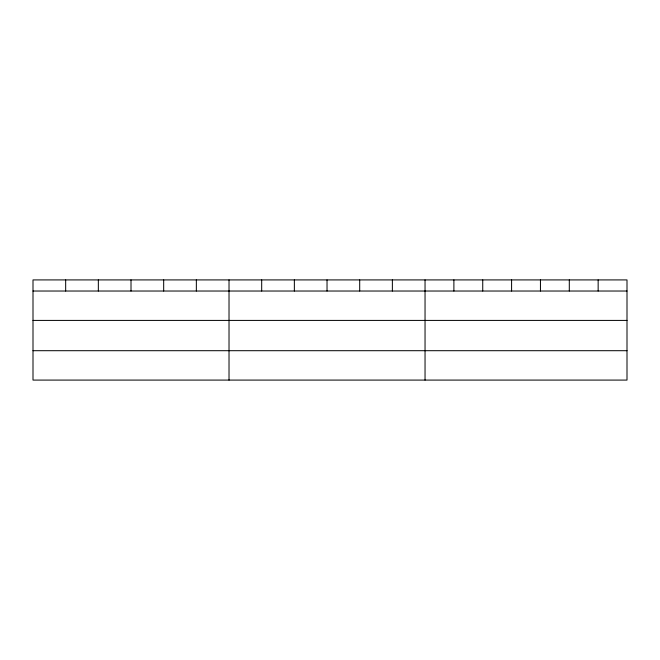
<?xml version="1.0" encoding="UTF-8"?>
<svg xmlns="http://www.w3.org/2000/svg" width="660" height="660" viewBox="0 0 660 660"><rect width="100%" height="100%" fill="white"/><g stroke="black" fill="none" stroke-linecap="round" stroke-linejoin="round"><path stroke-width="0.99" d="M627 320.413L627 279.914L33 279.914L33 380.086L627 380.086L627 320.413L33 320.413M33 291.027L627 291.027M33 350.699L627 350.699M598.15 279.914L598.15 291.027M569.299 279.914L569.299 291.027M540.449 279.914L540.449 291.027M511.591 279.914L511.591 291.027M482.74 279.914L482.74 291.027M453.89 279.914L453.89 291.027M425.04 279.914L425.04 380.086M392.37 279.914L392.37 291.027M359.7 279.914L359.7 291.027M327.03 279.914L327.03 291.027M294.36 279.914L294.36 291.027M261.69 279.914L261.69 291.027M229.02 279.914L229.02 380.086M196.35 279.914L196.35 291.027M163.68 279.914L163.68 291.027M131.01 279.914L131.01 291.027M98.34 279.914L98.34 291.027M65.67 279.914L65.67 291.027"/></g></svg>
